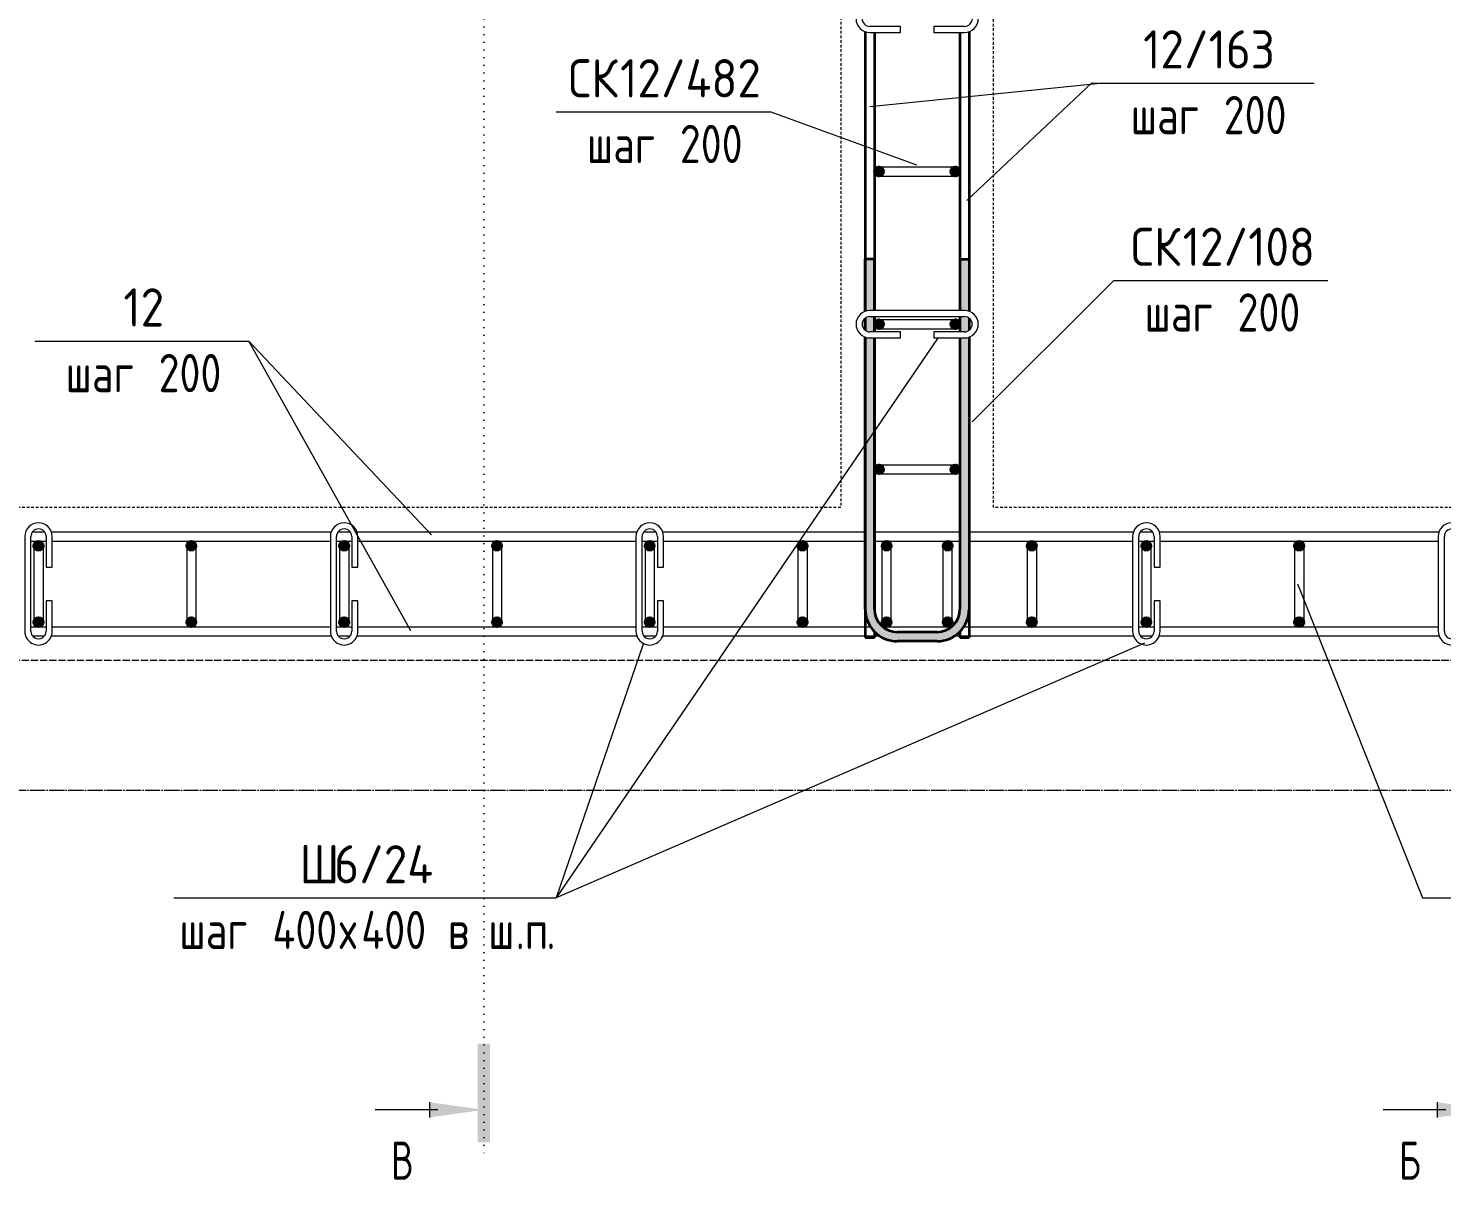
# Model space of a CAD drawing. Header units: millimetres. Extents: x -35194 to -15704, y -2621 to 78616.
# Drawn here: x -32943 to -31093, y 75655 to 77162 of the extents above; entities that cross this region are included whole.
import ezdxf

# ---------------------------------------------------------------- set-up
doc = ezdxf.new("R2010")
doc.units = ezdxf.units.MM
for name, pattern in [('01 Штриховая _4 мм_', [6, 3.5, -2.5]), ('01 Штриховая _8 мм_', [12, 8, -4]), ('02 Штрихпунктирная _20 мм_', [25, 20, -2.5, 0, -2.5]), ('04 Пунктир 10мм', [10, 0, -10])]:
    doc.linetypes.add(name, pattern=pattern)
for name, color, linetype, lineweight in [('AA_Oformlenie', 7, 'Continuous', 9), ('AA_Razrez', 7, 'Continuous', 9), ('AA_Vinoska', 7, 'Continuous', 9), ('KR_Armatura', 7, 'Continuous', 20), ('KR_Armatura_Tonkie', 7, 'Continuous', 20), ('Оси', 7, 'Continuous', 9)]:
    doc.layers.add(name, color=color, linetype=linetype, lineweight=lineweight)
doc.layers.add('AF_Stena_Опалубка', color=7, linetype='Continuous', lineweight=20, true_color=0x0063c6)
doc.layers.add('KR_Fundament', color=7, linetype='Continuous', lineweight=20, true_color=0x804000)
doc.styles.add('ISOCPEUR', font='isocpeur.TTF', dxfattribs={"width": 0.7, "height": 50})
doc.styles.add('ISOCPEUR_1', font='isocpeur.TTF', dxfattribs={"width": 0.9, "height": 50})
doc.styles.add('ISOCPEUR_2', font='isocpeur.TTF', dxfattribs={"width": 0.8, "height": 50})

# ---------------------------------------------------------------- blocks, each defined once
blk = doc.blocks.new('079_Шпилька _ЭлУзла_ - d8 А240-3872181-План армирования стен')
at = {"layer": 'AA_Oformlenie'}
for p, q in [((40, 18), (0, 18)), ((0, 10), (40, 10)), ((40, 10), (40, 18)), ((124, 18), (84, 18)), ((84, 18), (84, 10)), ((84, 10), (124, 10)), ((124, -10), (0, -10)), ((0, -18), (124, -18))]:
    blk.add_line(p, q, dxfattribs=at)
for centre, radius, start, end in [((0, 0), 18, 90, 270), ((0, 0), 10, 90, 270), ((124, 0), 18, 270, 90), ((124, 0), 10, 270, 90)]:
    blk.add_arc(centre, radius, start, end, dxfattribs=at)
blk = doc.blocks.new('Разрез - Номер узла_ сзади-394133-План армирования стен')
at = {"layer": 'AA_Razrez'}
for points in [[(7.329, 0.404), (7.329, -0.394), (0.873, -0.394), (0.873, 0.404)], [(3.497, -3.533), (2.503, -3.533), (3, 0)]]:
    blk.add_hatch(color=256, dxfattribs=at).paths.add_polyline_path(points)
for p, q in [((2.503, -3.533), (3.497, -3.533)), ((3, -3), (3, -7.096))]:
    blk.add_line(p, q, dxfattribs=at)
blk = doc.blocks.new('042_М_Арматуры - Диам длина поз _ Шаг-2260295-План армирования стен')
at = {"layer": 'AA_Vinoska'}
blk.add_line((-7, 0), (7, 0), dxfattribs=at)
blk = doc.blocks.new('042_М_Арматуры - Диам длина поз _ Комментарий полка 25-3827468-План армирования стен')
at = {"layer": 'AA_Vinoska'}
blk.add_line((-12.5, 0), (12.5, 0), dxfattribs=at)

msp = doc.modelspace()

# ---------------------------------------------------------------- hatches: boundary and pattern name
at = {"layer": 'KR_Armatura', "lineweight": 35}
h = msp.add_hatch(color=256, dxfattribs=at)
edge = h.paths.add_edge_path()
edge.add_arc((-31830.0616, 76975), 6, 0, 360)
for points in [[(-31830.0616, 76969), (-31824.8655, 76972), (-31824.8655, 76978), (-31830.0616, 76981), (-31835.2578, 76978), (-31835.2578, 76972)], [(-31730.0616, 76969), (-31724.8655, 76972), (-31724.8655, 76978), (-31730.0616, 76981), (-31735.2578, 76978), (-31735.2578, 76972)], [(-31830.0616, 76769), (-31824.8655, 76772), (-31824.8655, 76778), (-31830.0616, 76781), (-31835.2578, 76778), (-31835.2578, 76772)], [(-31730.0616, 76769), (-31724.8655, 76772), (-31724.8655, 76778), (-31730.0616, 76781), (-31735.2578, 76778), (-31735.2578, 76772), (-31731.7755, 76769.9895)], [(-31830.0616, 76579), (-31824.8655, 76582), (-31824.8655, 76588), (-31830.0616, 76591), (-31835.2578, 76588), (-31835.2578, 76582)], [(-31730.0616, 76579), (-31724.8655, 76582), (-31724.8655, 76588), (-31730.0616, 76591), (-31735.2578, 76588), (-31735.2578, 76582)], [(-32927.0616, 76479.8038), (-32924.0616, 76485), (-32927.0616, 76490.1962), (-32933.0616, 76490.1962), (-32936.0616, 76485), (-32933.0616, 76479.8038)], [(-32733.0616, 76479.8038), (-32727.0616, 76479.8038), (-32724.0616, 76485), (-32727.0616, 76490.1962), (-32733.0616, 76490.1962), (-32736.0616, 76485)], [(-32533.0616, 76479.8038), (-32527.0616, 76479.8038), (-32524.0616, 76485), (-32527.0616, 76490.1962), (-32533.0616, 76490.1962), (-32536.0616, 76485)], [(-32333.0616, 76479.8038), (-32327.0616, 76479.8038), (-32324.0616, 76485), (-32327.0616, 76490.1962), (-32333.0616, 76490.1962), (-32336.0616, 76485)], [(-32133.0616, 76479.8038), (-32127.0616, 76479.8038), (-32124.0616, 76485), (-32127.0616, 76490.1962), (-32133.0616, 76490.1962), (-32136.0616, 76485)], [(-31933.0616, 76479.8038), (-31927.0616, 76479.8038), (-31924.0616, 76485), (-31927.0616, 76490.1962), (-31933.0616, 76490.1962), (-31936.0616, 76485)], [(-31823.0616, 76479.8038), (-31817.0616, 76479.8038), (-31814.0616, 76485), (-31817.0616, 76490.1962), (-31823.0616, 76490.1962), (-31826.0616, 76485)], [(-31743.0616, 76479.8038), (-31737.0616, 76479.8038), (-31734.0616, 76485), (-31737.0616, 76490.1962), (-31743.0616, 76490.1962), (-31746.0616, 76485)], [(-31633.0616, 76479.8038), (-31627.0616, 76479.8038), (-31624.0616, 76485), (-31627.0616, 76490.1962), (-31633.0616, 76490.1962), (-31636.0616, 76485)], [(-31483.0616, 76479.8038), (-31477.0616, 76479.8038), (-31474.0616, 76485), (-31477.0616, 76490.1962), (-31483.0616, 76490.1962), (-31486.0616, 76485)], [(-31283.0616, 76479.8038), (-31277.0616, 76479.8038), (-31274.0616, 76485), (-31277.0616, 76490.1962), (-31283.0616, 76490.1962), (-31286.0616, 76485)], [(-32933.0616, 76379.8038), (-32927.0616, 76379.8038), (-32924.0616, 76385), (-32927.0616, 76390.1962), (-32933.0616, 76390.1962), (-32936.0616, 76385)], [(-32733.0616, 76379.8038), (-32727.0616, 76379.8038), (-32724.0616, 76385), (-32727.0616, 76390.1962), (-32733.0616, 76390.1962), (-32736.0616, 76385)], [(-32533.0616, 76379.8038), (-32527.0616, 76379.8038), (-32524.0616, 76385), (-32527.0616, 76390.1962), (-32533.0616, 76390.1962), (-32536.0616, 76385)], [(-32333.0616, 76379.8038), (-32327.0616, 76379.8038), (-32324.0616, 76385), (-32327.0616, 76390.1962), (-32333.0616, 76390.1962), (-32336.0616, 76385)], [(-32133.0616, 76379.8038), (-32127.0616, 76379.8038), (-32124.0616, 76385), (-32127.0616, 76390.1962), (-32133.0616, 76390.1962), (-32136.0616, 76385)], [(-31933.0616, 76379.8038), (-31927.0616, 76379.8038), (-31924.0616, 76385), (-31927.0616, 76390.1962), (-31933.0616, 76390.1962), (-31936.0616, 76385)], [(-31823.0616, 76379.8038), (-31817.0616, 76379.8038), (-31814.0616, 76385), (-31817.0616, 76390.1962), (-31823.0616, 76390.1962), (-31826.0616, 76385)], [(-31743.0616, 76379.8038), (-31737.0616, 76379.8038), (-31734.0616, 76385), (-31737.0616, 76390.1962), (-31743.0616, 76390.1962), (-31746.0616, 76385)], [(-31633.0616, 76379.8038), (-31627.0616, 76379.8038), (-31624.0616, 76385), (-31627.0616, 76390.1962), (-31633.0616, 76390.1962), (-31636.0616, 76385)], [(-31483.0616, 76379.8038), (-31477.0616, 76379.8038), (-31474.0616, 76385), (-31477.0616, 76390.1962), (-31483.0616, 76390.1962), (-31486.0616, 76385)], [(-31283.0616, 76379.8038), (-31277.0616, 76379.8038), (-31274.0616, 76385), (-31277.0616, 76390.1962), (-31283.0616, 76390.1962), (-31286.0616, 76385)]]:
    msp.add_hatch(color=256, dxfattribs=at).paths.add_polyline_path(points)
h = msp.add_hatch(color=256, dxfattribs=at)
edge = h.paths.add_edge_path()
edge.add_arc((-31730.0616, 76975), 6, 0, 360)
h = msp.add_hatch(color=256, dxfattribs=at)
edge = h.paths.add_edge_path()
edge.add_arc((-31830.0616, 76775), 6, 0, 360)
h = msp.add_hatch(color=256, dxfattribs=at)
edge = h.paths.add_edge_path()
edge.add_arc((-31730.0616, 76775), 6, 0, 360)
h = msp.add_hatch(color=256, dxfattribs=at)
edge = h.paths.add_edge_path()
edge.add_arc((-31830.0616, 76585), 6, 0, 360)
h = msp.add_hatch(color=256, dxfattribs=at)
edge = h.paths.add_edge_path()
edge.add_arc((-31730.0616, 76585), 6, 0, 360)
h = msp.add_hatch(color=256, dxfattribs=at)
edge = h.paths.add_edge_path()
edge.add_arc((-32930.0616, 76485), 6, 0, 360)
h = msp.add_hatch(color=256, dxfattribs=at)
edge = h.paths.add_edge_path()
edge.add_arc((-32730.0616, 76485), 6, 0, 360)
h = msp.add_hatch(color=256, dxfattribs=at)
edge = h.paths.add_edge_path()
edge.add_arc((-32530.0616, 76485), 6, 0, 360)
h = msp.add_hatch(color=256, dxfattribs=at)
edge = h.paths.add_edge_path()
edge.add_arc((-32330.0616, 76485), 6, 0, 360)
h = msp.add_hatch(color=256, dxfattribs=at)
edge = h.paths.add_edge_path()
edge.add_arc((-32130.0616, 76485), 6, 0, 360)
h = msp.add_hatch(color=256, dxfattribs=at)
edge = h.paths.add_edge_path()
edge.add_arc((-31930.0616, 76485), 6, 0, 360)
h = msp.add_hatch(color=256, dxfattribs=at)
edge = h.paths.add_edge_path()
edge.add_arc((-31820.0616, 76485), 6, 0, 360)
h = msp.add_hatch(color=256, dxfattribs=at)
edge = h.paths.add_edge_path()
edge.add_arc((-31740.0616, 76485), 6, 0, 360)
h = msp.add_hatch(color=256, dxfattribs=at)
edge = h.paths.add_edge_path()
edge.add_arc((-31630.0616, 76485), 6, 0, 360)
h = msp.add_hatch(color=256, dxfattribs=at)
edge = h.paths.add_edge_path()
edge.add_arc((-31480.0616, 76485), 6, 0, 360)
h = msp.add_hatch(color=256, dxfattribs=at)
edge = h.paths.add_edge_path()
edge.add_arc((-31280.0616, 76485), 6, 0, 360)
h = msp.add_hatch(color=256, dxfattribs=at)
edge = h.paths.add_edge_path()
edge.add_arc((-32930.0616, 76385), 6, 0, 360)
h = msp.add_hatch(color=256, dxfattribs=at)
edge = h.paths.add_edge_path()
edge.add_arc((-32730.0616, 76385), 6, 0, 360)
h = msp.add_hatch(color=256, dxfattribs=at)
edge = h.paths.add_edge_path()
edge.add_arc((-32530.0616, 76385), 6, 0, 360)
h = msp.add_hatch(color=256, dxfattribs=at)
edge = h.paths.add_edge_path()
edge.add_arc((-32330.0616, 76385), 6, 0, 360)
h = msp.add_hatch(color=256, dxfattribs=at)
edge = h.paths.add_edge_path()
edge.add_arc((-32130.0616, 76385), 6, 0, 360)
h = msp.add_hatch(color=256, dxfattribs=at)
edge = h.paths.add_edge_path()
edge.add_arc((-31930.0616, 76385), 6, 0, 360)
h = msp.add_hatch(color=256, dxfattribs=at)
edge = h.paths.add_edge_path()
edge.add_arc((-31820.0616, 76385), 6, 0, 360)
h = msp.add_hatch(color=256, dxfattribs=at)
edge = h.paths.add_edge_path()
edge.add_arc((-31740.0616, 76385), 6, 0, 360)
h = msp.add_hatch(color=256, dxfattribs=at)
edge = h.paths.add_edge_path()
edge.add_arc((-31630.0616, 76385), 6, 0, 360)
h = msp.add_hatch(color=256, dxfattribs=at)
edge = h.paths.add_edge_path()
edge.add_arc((-31480.0616, 76385), 6, 0, 360)
h = msp.add_hatch(color=256, dxfattribs=at)
edge = h.paths.add_edge_path()
edge.add_arc((-31280.0616, 76385), 6, 0, 360)
at = {"layer": 'KR_Armatura_Tonkie'}
h = msp.add_hatch(color=256, dxfattribs=at)
h.paths.add_polyline_path([(-31848.0616, 76402), (-31836.0616, 76402), (-31836.0616, 76757), (-31842.0616, 76757), (-31847.0616, 76757.7547), (-31848.0616, 76758.1689), (-31848.0616, 76543.7325)])
h.paths.add_polyline_path([(-31842.0616, 76765), (-31836.0616, 76765), (-31836.0616, 76785), (-31842.0616, 76785), (-31844.6498, 76784.6593), (-31847.0616, 76783.6603), (-31848.0616, 76782.8929), (-31848.0616, 76767.1071), (-31846.7204, 76766.1984), (-31844.6498, 76765.3407)])
h.paths.add_polyline_path([(-31848.0616, 76791.8311), (-31846.7204, 76792.3867), (-31842.0616, 76793), (-31836.0616, 76793), (-31836.0616, 76860), (-31848.0616, 76860), (-31848.0616, 76792.3867)])
h = msp.add_hatch(color=256, dxfattribs=at)
h.paths.add_polyline_path([(-31712.0616, 76402), (-31712.0616, 76758.1689), (-31713.4029, 76757.6133), (-31718.0616, 76757), (-31724.0616, 76757), (-31724.0616, 76402)])
h.paths.add_polyline_path([(-31718.0616, 76765), (-31715.4734, 76765.3407), (-31713.0616, 76766.3397), (-31712.0616, 76767.1071), (-31712.0616, 76782.8929), (-31713.4029, 76783.8016), (-31715.4734, 76784.6593), (-31718.0616, 76785), (-31724.0616, 76785), (-31724.0616, 76765)])
h.paths.add_polyline_path([(-31712.0616, 76791.8311), (-31712.0616, 76860), (-31724.0616, 76860), (-31724.0616, 76793), (-31718.0616, 76793), (-31713.0616, 76792.2453)])
for points in [[(-31806.0616, 76360), (-31806.0616, 76372), (-31813.8262, 76373.0222), (-31821.0616, 76376.0192), (-31827.2748, 76380.7868), (-31832.0424, 76387), (-31835.0394, 76394.2354), (-31836.0616, 76402), (-31848.0616, 76402), (-31846.6305, 76391.1296), (-31842.4347, 76381), (-31835.7601, 76372.3015), (-31827.0616, 76365.6269), (-31816.932, 76361.4311), (-31806.3212, 76360.0342)], [(-31754.0616, 76360), (-31743.1912, 76361.4311), (-31733.0616, 76365.6269), (-31724.3631, 76372.3015), (-31717.6885, 76381), (-31713.4927, 76391.1296), (-31712.0616, 76402), (-31724.0616, 76402), (-31725.0838, 76394.2354), (-31728.0808, 76387), (-31732.8484, 76380.7868), (-31739.0616, 76376.0192), (-31746.297, 76373.0222), (-31754.0616, 76372)], [(-31806.0616, 76360), (-31754.0616, 76360), (-31754.0616, 76372), (-31806.0616, 76372)]]:
    msp.add_hatch(color=256, dxfattribs=at).paths.add_polyline_path(points)

# ---------------------------------------------------------------- linework, layer by layer
at = {"layer": 'AA_Razrez', "color": 7, "linetype": '04 Пунктир 10мм', "true_color": 0xffffff}
msp.add_line((-32347.3961, 78568.4424), (-32347.3961, 75686.4369), dxfattribs=at)
at = {"layer": 'AA_Vinoska'}
for p, q in [((-31842.0616, 77059.8668), (-31540.5893, 77090.8091)), ((-31715.0685, 76936.8454), (-31552.0306, 77090.8091)), ((-31552.0306, 77090.8091), (-31540.5893, 77090.8091)), ((-31780.6776, 76983.3355), (-31972.4558, 77052.9814)), ((-31708.1155, 76647.0521), (-31522.571, 76832.4077)), ((-32442.7959, 76373.6645), (-32654.702, 76753.0158)), ((-32415.6178, 76499.0774), (-32654.702, 76753.0158)), ((-31753.5868, 76756.1736), (-32252.4558, 76023.9689)), ((-31282.2998, 76435.0707), (-31118.4993, 76023.9689)), ((-32138.1584, 76357.4243), (-32252.4558, 76023.9689)), ((-31482.4373, 76357.4243), (-32252.4558, 76023.9689)), ((-31118.4993, 76023.9689), (-31068.4722, 76023.9689))]:
    msp.add_line(p, q, dxfattribs=at)
at = {"layer": 'AF_Stena_Опалубка', "linetype": '01 Штриховая _4 мм_'}
for p, q in [((-31880.0616, 77825), (-31880.0616, 76535)), ((-31680.0616, 76535), (-31680.0616, 77825)), ((-31880.0616, 76535), (-34080.0616, 76535)), ((-30480.0616, 76535), (-31680.0616, 76535)), ((-34080.0616, 76335), (-31880.0616, 76335)), ((-31880.0616, 76335), (-30480.0616, 76335))]:
    msp.add_line(p, q, dxfattribs=at)
at = {"layer": 'KR_Armatura', "lineweight": 35}
for p, q in [((-31830.0616, 76981), (-31835.2578, 76978)), ((-31824.8655, 76978), (-31830.0616, 76981)), ((-31730.0616, 76981), (-31735.2578, 76978)), ((-31724.8655, 76978), (-31730.0616, 76981)), ((-31835.2578, 76978), (-31835.2578, 76972)), ((-31835.2578, 76972), (-31830.0616, 76969)), ((-31830.0616, 76969), (-31824.8655, 76972)), ((-31824.8655, 76972), (-31824.8655, 76978)), ((-31735.2578, 76978), (-31735.2578, 76972)), ((-31735.2578, 76972), (-31730.0616, 76969)), ((-31730.0616, 76969), (-31724.8655, 76972)), ((-31724.8655, 76972), (-31724.8655, 76978)), ((-31830.0616, 76781), (-31835.2578, 76778)), ((-31835.2578, 76778), (-31835.2578, 76772)), ((-31824.8655, 76778), (-31830.0616, 76781)), ((-31824.8655, 76772), (-31824.8655, 76778)), ((-31730.0616, 76781), (-31735.2578, 76778)), ((-31735.2578, 76778), (-31735.2578, 76772)), ((-31724.8655, 76778), (-31730.0616, 76781)), ((-31724.8655, 76772), (-31724.8655, 76778)), ((-31835.2578, 76772), (-31830.0616, 76769)), ((-31830.0616, 76769), (-31824.8655, 76772)), ((-31735.2578, 76772), (-31731.7755, 76769.9895)), ((-31731.7755, 76769.9895), (-31730.0616, 76769)), ((-31730.0616, 76769), (-31724.8655, 76772)), ((-31830.0616, 76591), (-31835.2578, 76588)), ((-31824.8655, 76588), (-31830.0616, 76591)), ((-31730.0616, 76591), (-31735.2578, 76588)), ((-31724.8655, 76588), (-31730.0616, 76591)), ((-31835.2578, 76588), (-31835.2578, 76582)), ((-31835.2578, 76582), (-31830.0616, 76579)), ((-31830.0616, 76579), (-31824.8655, 76582)), ((-31824.8655, 76582), (-31824.8655, 76588)), ((-31735.2578, 76588), (-31735.2578, 76582)), ((-31735.2578, 76582), (-31730.0616, 76579)), ((-31730.0616, 76579), (-31724.8655, 76582)), ((-31724.8655, 76582), (-31724.8655, 76588)), ((-32933.0616, 76490.1962), (-32936.0616, 76485)), ((-32936.0616, 76485), (-32933.0616, 76479.8038)), ((-32927.0616, 76490.1962), (-32933.0616, 76490.1962)), ((-32933.0616, 76479.8038), (-32927.0616, 76479.8038)), ((-32924.0616, 76485), (-32927.0616, 76490.1962)), ((-32927.0616, 76479.8038), (-32924.0616, 76485)), ((-32733.0616, 76490.1962), (-32736.0616, 76485)), ((-32736.0616, 76485), (-32733.0616, 76479.8038)), ((-32727.0616, 76490.1962), (-32733.0616, 76490.1962)), ((-32733.0616, 76479.8038), (-32727.0616, 76479.8038)), ((-32724.0616, 76485), (-32727.0616, 76490.1962)), ((-32727.0616, 76479.8038), (-32724.0616, 76485)), ((-32533.0616, 76490.1962), (-32536.0616, 76485)), ((-32536.0616, 76485), (-32533.0616, 76479.8038)), ((-32527.0616, 76490.1962), (-32533.0616, 76490.1962)), ((-32533.0616, 76479.8038), (-32527.0616, 76479.8038)), ((-32524.0616, 76485), (-32527.0616, 76490.1962)), ((-32527.0616, 76479.8038), (-32524.0616, 76485)), ((-32333.0616, 76490.1962), (-32336.0616, 76485)), ((-32336.0616, 76485), (-32333.0616, 76479.8038)), ((-32327.0616, 76490.1962), (-32333.0616, 76490.1962)), ((-32333.0616, 76479.8038), (-32327.0616, 76479.8038)), ((-32324.0616, 76485), (-32327.0616, 76490.1962)), ((-32327.0616, 76479.8038), (-32324.0616, 76485)), ((-32133.0616, 76490.1962), (-32136.0616, 76485)), ((-32136.0616, 76485), (-32133.0616, 76479.8038)), ((-32127.0616, 76490.1962), (-32133.0616, 76490.1962)), ((-32133.0616, 76479.8038), (-32127.0616, 76479.8038)), ((-32124.0616, 76485), (-32127.0616, 76490.1962)), ((-32127.0616, 76479.8038), (-32124.0616, 76485)), ((-31933.0616, 76490.1962), (-31936.0616, 76485)), ((-31936.0616, 76485), (-31933.0616, 76479.8038)), ((-31927.0616, 76490.1962), (-31933.0616, 76490.1962)), ((-31933.0616, 76479.8038), (-31927.0616, 76479.8038)), ((-31924.0616, 76485), (-31927.0616, 76490.1962)), ((-31927.0616, 76479.8038), (-31924.0616, 76485)), ((-31823.0616, 76490.1962), (-31826.0616, 76485)), ((-31826.0616, 76485), (-31823.0616, 76479.8038)), ((-31817.0616, 76490.1962), (-31823.0616, 76490.1962)), ((-31823.0616, 76479.8038), (-31817.0616, 76479.8038)), ((-31814.0616, 76485), (-31817.0616, 76490.1962)), ((-31817.0616, 76479.8038), (-31814.0616, 76485)), ((-31743.0616, 76490.1962), (-31746.0616, 76485)), ((-31746.0616, 76485), (-31743.0616, 76479.8038)), ((-31737.0616, 76490.1962), (-31743.0616, 76490.1962)), ((-31743.0616, 76479.8038), (-31737.0616, 76479.8038)), ((-31734.0616, 76485), (-31737.0616, 76490.1962)), ((-31737.0616, 76479.8038), (-31734.0616, 76485)), ((-31633.0616, 76490.1962), (-31636.0616, 76485)), ((-31636.0616, 76485), (-31633.0616, 76479.8038)), ((-31627.0616, 76490.1962), (-31633.0616, 76490.1962)), ((-31633.0616, 76479.8038), (-31627.0616, 76479.8038)), ((-31624.0616, 76485), (-31627.0616, 76490.1962)), ((-31627.0616, 76479.8038), (-31624.0616, 76485)), ((-31483.0616, 76490.1962), (-31486.0616, 76485)), ((-31486.0616, 76485), (-31483.0616, 76479.8038)), ((-31477.0616, 76490.1962), (-31483.0616, 76490.1962)), ((-31483.0616, 76479.8038), (-31477.0616, 76479.8038)), ((-31474.0616, 76485), (-31477.0616, 76490.1962)), ((-31477.0616, 76479.8038), (-31474.0616, 76485)), ((-31283.0616, 76490.1962), (-31286.0616, 76485)), ((-31286.0616, 76485), (-31283.0616, 76479.8038)), ((-31277.0616, 76490.1962), (-31283.0616, 76490.1962)), ((-31283.0616, 76479.8038), (-31277.0616, 76479.8038)), ((-31274.0616, 76485), (-31277.0616, 76490.1962)), ((-31277.0616, 76479.8038), (-31274.0616, 76485)), ((-32933.0616, 76390.1962), (-32936.0616, 76385)), ((-32927.0616, 76390.1962), (-32933.0616, 76390.1962)), ((-32924.0616, 76385), (-32927.0616, 76390.1962)), ((-32733.0616, 76390.1962), (-32736.0616, 76385)), ((-32727.0616, 76390.1962), (-32733.0616, 76390.1962)), ((-32724.0616, 76385), (-32727.0616, 76390.1962)), ((-32533.0616, 76390.1962), (-32536.0616, 76385)), ((-32527.0616, 76390.1962), (-32533.0616, 76390.1962)), ((-32524.0616, 76385), (-32527.0616, 76390.1962)), ((-32333.0616, 76390.1962), (-32336.0616, 76385)), ((-32327.0616, 76390.1962), (-32333.0616, 76390.1962)), ((-32324.0616, 76385), (-32327.0616, 76390.1962)), ((-32133.0616, 76390.1962), (-32136.0616, 76385)), ((-32127.0616, 76390.1962), (-32133.0616, 76390.1962)), ((-32124.0616, 76385), (-32127.0616, 76390.1962)), ((-31933.0616, 76390.1962), (-31936.0616, 76385)), ((-31927.0616, 76390.1962), (-31933.0616, 76390.1962)), ((-31924.0616, 76385), (-31927.0616, 76390.1962)), ((-31823.0616, 76390.1962), (-31826.0616, 76385)), ((-31817.0616, 76390.1962), (-31823.0616, 76390.1962)), ((-31814.0616, 76385), (-31817.0616, 76390.1962)), ((-31743.0616, 76390.1962), (-31746.0616, 76385)), ((-31737.0616, 76390.1962), (-31743.0616, 76390.1962)), ((-31734.0616, 76385), (-31737.0616, 76390.1962)), ((-31633.0616, 76390.1962), (-31636.0616, 76385)), ((-31627.0616, 76390.1962), (-31633.0616, 76390.1962)), ((-31624.0616, 76385), (-31627.0616, 76390.1962)), ((-31483.0616, 76390.1962), (-31486.0616, 76385)), ((-31477.0616, 76390.1962), (-31483.0616, 76390.1962)), ((-31474.0616, 76385), (-31477.0616, 76390.1962)), ((-31283.0616, 76390.1962), (-31286.0616, 76385)), ((-31277.0616, 76390.1962), (-31283.0616, 76390.1962)), ((-31274.0616, 76385), (-31277.0616, 76390.1962)), ((-32936.0616, 76385), (-32933.0616, 76379.8038)), ((-32933.0616, 76379.8038), (-32927.0616, 76379.8038)), ((-32927.0616, 76379.8038), (-32924.0616, 76385)), ((-32736.0616, 76385), (-32733.0616, 76379.8038)), ((-32733.0616, 76379.8038), (-32727.0616, 76379.8038)), ((-32727.0616, 76379.8038), (-32724.0616, 76385)), ((-32536.0616, 76385), (-32533.0616, 76379.8038)), ((-32533.0616, 76379.8038), (-32527.0616, 76379.8038)), ((-32527.0616, 76379.8038), (-32524.0616, 76385)), ((-32336.0616, 76385), (-32333.0616, 76379.8038)), ((-32333.0616, 76379.8038), (-32327.0616, 76379.8038)), ((-32327.0616, 76379.8038), (-32324.0616, 76385)), ((-32136.0616, 76385), (-32133.0616, 76379.8038)), ((-32133.0616, 76379.8038), (-32127.0616, 76379.8038)), ((-32127.0616, 76379.8038), (-32124.0616, 76385)), ((-31936.0616, 76385), (-31933.0616, 76379.8038)), ((-31933.0616, 76379.8038), (-31927.0616, 76379.8038)), ((-31927.0616, 76379.8038), (-31924.0616, 76385)), ((-31826.0616, 76385), (-31823.0616, 76379.8038)), ((-31823.0616, 76379.8038), (-31817.0616, 76379.8038)), ((-31817.0616, 76379.8038), (-31814.0616, 76385)), ((-31746.0616, 76385), (-31743.0616, 76379.8038)), ((-31743.0616, 76379.8038), (-31737.0616, 76379.8038)), ((-31737.0616, 76379.8038), (-31734.0616, 76385)), ((-31636.0616, 76385), (-31633.0616, 76379.8038)), ((-31633.0616, 76379.8038), (-31627.0616, 76379.8038)), ((-31627.0616, 76379.8038), (-31624.0616, 76385)), ((-31486.0616, 76385), (-31483.0616, 76379.8038)), ((-31483.0616, 76379.8038), (-31477.0616, 76379.8038)), ((-31477.0616, 76379.8038), (-31474.0616, 76385)), ((-31286.0616, 76385), (-31283.0616, 76379.8038)), ((-31283.0616, 76379.8038), (-31277.0616, 76379.8038)), ((-31277.0616, 76379.8038), (-31274.0616, 76385))]:
    msp.add_line(p, q, dxfattribs=at)
for centre in [(-31830.0616, 76975), (-31730.0616, 76975), (-31830.0616, 76775), (-31730.0616, 76775), (-31830.0616, 76585), (-31730.0616, 76585), (-32930.0616, 76485), (-32730.0616, 76485), (-32530.0616, 76485), (-32330.0616, 76485), (-32130.0616, 76485), (-31930.0616, 76485), (-31820.0616, 76485), (-31740.0616, 76485), (-31630.0616, 76485), (-31480.0616, 76485), (-31280.0616, 76485), (-32930.0616, 76385), (-32730.0616, 76385), (-32530.0616, 76385), (-32330.0616, 76385), (-32130.0616, 76385), (-31930.0616, 76385), (-31820.0616, 76385), (-31740.0616, 76385), (-31630.0616, 76385), (-31480.0616, 76385), (-31280.0616, 76385)]:
    msp.add_circle(centre, 6, dxfattribs=at)
at = {"layer": 'KR_Armatura_Tonkie', "lineweight": 35}
for p, q in [((-31848.0616, 77158.1689), (-31848.0616, 76791.8311)), ((-31836.0616, 77157), (-31836.0616, 76793)), ((-31724.0616, 77157), (-31724.0616, 76793)), ((-31712.0616, 77158.1689), (-31712.0616, 76791.8311)), ((-31836.0616, 76860), (-31848.0616, 76860)), ((-31848.0616, 76791.8311), (-31848.0616, 76860)), ((-31836.0616, 76793), (-31836.0616, 76860)), ((-31724.0616, 76860), (-31724.0616, 76793)), ((-31724.0616, 76860), (-31712.0616, 76860)), ((-31712.0616, 76860), (-31712.0616, 76791.8311)), ((-31848.0616, 76782.8929), (-31848.0616, 76767.1071)), ((-31848.0616, 76767.1071), (-31848.0616, 76782.8929)), ((-31836.0616, 76785), (-31836.0616, 76765)), ((-31836.0616, 76765), (-31836.0616, 76785)), ((-31724.0616, 76785), (-31724.0616, 76765)), ((-31724.0616, 76785), (-31724.0616, 76765)), ((-31712.0616, 76782.8929), (-31712.0616, 76767.1071)), ((-31712.0616, 76782.8929), (-31712.0616, 76767.1071)), ((-31848.0616, 76758.1689), (-31848.0616, 76365)), ((-31848.0616, 76402), (-31848.0616, 76758.1689)), ((-31836.0616, 76757), (-31836.0616, 76402)), ((-31836.0616, 76402), (-31836.0616, 76757)), ((-31724.0616, 76757), (-31724.0616, 76402)), ((-31724.0616, 76757), (-31724.0616, 76402)), ((-31712.0616, 76758.1689), (-31712.0616, 76365)), ((-31712.0616, 76758.1689), (-31712.0616, 76402)), ((-31836.0616, 76372.6945), (-31836.0616, 76365)), ((-31754.0616, 76372), (-31806.0616, 76372)), ((-31724.0616, 76372.6945), (-31724.0616, 76365)), ((-31848.0616, 76365), (-31836.0616, 76365)), ((-31754.0616, 76360), (-31806.0616, 76360)), ((-31724.0616, 76365), (-31712.0616, 76365))]:
    msp.add_line(p, q, dxfattribs=at)
at = {"layer": 'KR_Armatura_Tonkie'}
for p, q in [((-31830.0616, 76981), (-31794.0616, 76981)), ((-31794.0616, 76981), (-31766.0616, 76981)), ((-31766.0616, 76981), (-31730.0616, 76981)), ((-31830.0616, 76969), (-31794.0616, 76969)), ((-31794.0616, 76969), (-31766.0616, 76969)), ((-31766.0616, 76969), (-31730.0616, 76969)), ((-31830.0616, 76781), (-31794.0616, 76781)), ((-31794.0616, 76781), (-31766.0616, 76781)), ((-31766.0616, 76781), (-31730.0616, 76781)), ((-31830.0616, 76769), (-31794.0616, 76769)), ((-31794.0616, 76769), (-31766.0616, 76769)), ((-31766.0616, 76769), (-31730.0616, 76769)), ((-31830.0616, 76591), (-31794.0616, 76591)), ((-31794.0616, 76591), (-31766.0616, 76591)), ((-31766.0616, 76591), (-31730.0616, 76591)), ((-31830.0616, 76579), (-31794.0616, 76579)), ((-31794.0616, 76579), (-31766.0616, 76579)), ((-31766.0616, 76579), (-31730.0616, 76579)), ((-32937.9545, 76503), (-32922.1687, 76503)), ((-32913.2305, 76503), (-32546.8927, 76503)), ((-32537.9545, 76503), (-32522.1687, 76503)), ((-32513.2305, 76503), (-32146.8927, 76503)), ((-32137.9545, 76503), (-32122.1687, 76503)), ((-32113.2305, 76503), (-31848.0616, 76503)), ((-31836.0616, 76503), (-31724.0616, 76503)), ((-31712.0616, 76503), (-31496.8927, 76503)), ((-31487.9545, 76503), (-31472.1687, 76503)), ((-31463.2305, 76503), (-31096.8927, 76503)), ((-32940.0616, 76491), (-32920.0616, 76491)), ((-32936.0616, 76485), (-32936.0616, 76449)), ((-32924.0616, 76485), (-32924.0616, 76449)), ((-32912.0616, 76491), (-32548.0616, 76491)), ((-32736.0616, 76485), (-32736.0616, 76449)), ((-32724.0616, 76485), (-32724.0616, 76449)), ((-32540.0616, 76491), (-32520.0616, 76491)), ((-32536.0616, 76485), (-32536.0616, 76449)), ((-32524.0616, 76485), (-32524.0616, 76449)), ((-32512.0616, 76491), (-32148.0616, 76491)), ((-32336.0616, 76485), (-32336.0616, 76449)), ((-32324.0616, 76485), (-32324.0616, 76449)), ((-32140.0616, 76491), (-32120.0616, 76491)), ((-32136.0616, 76485), (-32136.0616, 76449)), ((-32124.0616, 76485), (-32124.0616, 76449)), ((-32112.0616, 76491), (-31848.0616, 76491)), ((-31936.0616, 76485), (-31936.0616, 76449)), ((-31924.0616, 76485), (-31924.0616, 76449)), ((-31836.0616, 76491), (-31724.0616, 76491)), ((-31826.0616, 76449), (-31826.0616, 76485)), ((-31814.0616, 76449), (-31814.0616, 76485)), ((-31746.0616, 76449), (-31746.0616, 76485)), ((-31734.0616, 76449), (-31734.0616, 76485)), ((-31712.0616, 76491), (-31498.0616, 76491)), ((-31636.0616, 76485), (-31636.0616, 76449)), ((-31624.0616, 76485), (-31624.0616, 76449)), ((-31490.0616, 76491), (-31470.0616, 76491)), ((-31486.0616, 76485), (-31486.0616, 76449)), ((-31474.0616, 76485), (-31474.0616, 76449)), ((-31462.0616, 76491), (-31098.0616, 76491)), ((-31286.0616, 76485), (-31286.0616, 76449)), ((-31274.0616, 76485), (-31274.0616, 76449)), ((-32936.0616, 76449), (-32936.0616, 76421)), ((-32924.0616, 76449), (-32924.0616, 76421)), ((-32736.0616, 76449), (-32736.0616, 76421)), ((-32724.0616, 76449), (-32724.0616, 76421)), ((-32536.0616, 76449), (-32536.0616, 76421)), ((-32524.0616, 76449), (-32524.0616, 76421)), ((-32336.0616, 76449), (-32336.0616, 76421)), ((-32324.0616, 76449), (-32324.0616, 76421)), ((-32136.0616, 76449), (-32136.0616, 76421)), ((-32124.0616, 76449), (-32124.0616, 76421)), ((-31936.0616, 76449), (-31936.0616, 76421)), ((-31924.0616, 76449), (-31924.0616, 76421)), ((-31826.0616, 76421), (-31826.0616, 76449)), ((-31814.0616, 76421), (-31814.0616, 76449)), ((-31746.0616, 76421), (-31746.0616, 76449)), ((-31734.0616, 76421), (-31734.0616, 76449)), ((-31636.0616, 76449), (-31636.0616, 76421)), ((-31624.0616, 76449), (-31624.0616, 76421)), ((-31486.0616, 76449), (-31486.0616, 76421)), ((-31474.0616, 76449), (-31474.0616, 76421)), ((-31286.0616, 76449), (-31286.0616, 76421)), ((-31274.0616, 76449), (-31274.0616, 76421)), ((-32936.0616, 76421), (-32936.0616, 76385)), ((-32924.0616, 76421), (-32924.0616, 76385)), ((-32736.0616, 76421), (-32736.0616, 76385)), ((-32724.0616, 76421), (-32724.0616, 76385)), ((-32536.0616, 76421), (-32536.0616, 76385)), ((-32524.0616, 76421), (-32524.0616, 76385)), ((-32336.0616, 76421), (-32336.0616, 76385)), ((-32324.0616, 76421), (-32324.0616, 76385)), ((-32136.0616, 76421), (-32136.0616, 76385)), ((-32124.0616, 76421), (-32124.0616, 76385)), ((-31936.0616, 76421), (-31936.0616, 76385)), ((-31924.0616, 76421), (-31924.0616, 76385)), ((-31826.0616, 76385), (-31826.0616, 76421)), ((-31814.0616, 76385), (-31814.0616, 76421)), ((-31746.0616, 76385), (-31746.0616, 76421)), ((-31734.0616, 76385), (-31734.0616, 76421)), ((-31636.0616, 76421), (-31636.0616, 76385)), ((-31624.0616, 76421), (-31624.0616, 76385)), ((-31486.0616, 76421), (-31486.0616, 76385)), ((-31474.0616, 76421), (-31474.0616, 76385)), ((-31286.0616, 76421), (-31286.0616, 76385)), ((-31274.0616, 76421), (-31274.0616, 76385)), ((-32940.0616, 76379), (-32920.0616, 76379)), ((-32912.0616, 76379), (-32548.0616, 76379)), ((-32540.0616, 76379), (-32520.0616, 76379)), ((-32512.0616, 76379), (-32148.0616, 76379)), ((-32140.0616, 76379), (-32120.0616, 76379)), ((-32112.0616, 76379), (-31840.9, 76379)), ((-31824.9462, 76379), (-31735.177, 76379)), ((-31719.2232, 76379), (-31498.0616, 76379)), ((-31490.0616, 76379), (-31470.0616, 76379)), ((-31462.0616, 76379), (-31098.0616, 76379)), ((-32937.9545, 76367), (-32922.1687, 76367)), ((-32913.2305, 76367), (-32546.8927, 76367)), ((-32537.9545, 76367), (-32522.1687, 76367)), ((-32513.2305, 76367), (-32146.8927, 76367)), ((-32137.9545, 76367), (-32122.1687, 76367)), ((-32113.2305, 76367), (-31828.851, 76367)), ((-31731.2722, 76367), (-31496.8927, 76367)), ((-31487.9545, 76367), (-31472.1687, 76367)), ((-31463.2305, 76367), (-31096.8927, 76367))]:
    msp.add_line(p, q, dxfattribs=at)
for centre, start, end in [((-31830.0616, 76975), 90, 270), ((-31730.0616, 76975), 270, 90), ((-31830.0616, 76775), 90, 270), ((-31730.0616, 76775), 270, 90), ((-31830.0616, 76585), 90, 270), ((-31730.0616, 76585), 270, 90), ((-32930.0616, 76485), 0, 180), ((-32730.0616, 76485), 0, 180), ((-32530.0616, 76485), 0, 180), ((-32330.0616, 76485), 0, 180), ((-32130.0616, 76485), 0, 180), ((-31930.0616, 76485), 0, 180), ((-31820.0616, 76485), 0, 180), ((-31740.0616, 76485), 0, 180), ((-31630.0616, 76485), 0, 180), ((-31480.0616, 76485), 0, 180), ((-31280.0616, 76485), 0, 180), ((-32930.0616, 76385), 180, 0), ((-32730.0616, 76385), 180, 0), ((-32530.0616, 76385), 180, 0), ((-32330.0616, 76385), 180, 0), ((-32130.0616, 76385), 180, 0), ((-31930.0616, 76385), 180, 0), ((-31820.0616, 76385), 180, 0), ((-31740.0616, 76385), 180, 0), ((-31630.0616, 76385), 180, 0), ((-31480.0616, 76385), 180, 0), ((-31280.0616, 76385), 180, 0)]:
    msp.add_arc(centre, 6, start, end, dxfattribs=at)
at = {"layer": 'KR_Armatura_Tonkie', "lineweight": 35}
for centre, radius, start, end in [((-31806.0616, 76402), 42, 180, 270), ((-31806.0616, 76402), 30, 180, 270), ((-31754.0616, 76402), 30, 270, 0), ((-31754.0616, 76402), 42, 270, 0)]:
    msp.add_arc(centre, radius, start, end, dxfattribs=at)
at = {"layer": 'KR_Fundament', "linetype": '01 Штриховая _8 мм_'}
msp.add_line((-34380.0616, 76335), (-30180.0616, 76335), dxfattribs=at)
at = {"layer": 'Оси', "linetype": '02 Штрихпунктирная _20 мм_'}
msp.add_line((-34422.1699, 76165), (-29605.672, 76165), dxfattribs=at)

# ---------------------------------------------------------------- block references
at = {"layer": 'AA_Oformlenie'}
for p, rotation in [((-31718.0616, 77175), 180), ((-31718.0616, 76775), 180), ((-32930.0616, 76497), 269.9999999999985), ((-32530.0616, 76497), 269.9999999999985), ((-32130.0616, 76497), 269.9999999999985), ((-31480.0616, 76497), 269.9999999999985), ((-31080.0616, 76497), 269.9999999999985)]:
    msp.add_blockref('079_Шпилька _ЭлУзла_ - d8 А240-3872181-План армирования стен', p, dxfattribs=dict(at, rotation=rotation))
at = {"layer": 'AA_Razrez', "extrusion": (0, 0, -1), "xscale": 19.99999999999999, "yscale": 19.99999999999999, "zscale": 19.99999999999999, "rotation": 90.00000000000053}
for p in [(32347.3961, 75686.4369), (31028.2915, 75686.4369)]:
    msp.add_blockref('Разрез - Номер узла_ сзади-394133-План армирования стен', p, dxfattribs=at)
at = {"layer": 'AA_Vinoska', "xscale": 19.99999999999999, "yscale": 19.99999999999999, "zscale": 19.99999999999999}
for name, p in [('042_М_Арматуры - Диам длина поз _ Шаг-2260295-План армирования стен', (-31400.5893, 77090.8091)), ('042_М_Арматуры - Диам длина поз _ Шаг-2260295-План армирования стен', (-32112.4558, 77052.9814)), ('042_М_Арматуры - Диам длина поз _ Шаг-2260295-План армирования стен', (-31382.571, 76832.4077)), ('042_М_Арматуры - Диам длина поз _ Шаг-2260295-План армирования стен', (-32794.702, 76753.0158)), ('042_М_Арматуры - Диам длина поз _ Комментарий полка 25-3827468-План армирования стен', (-32502.8886, 76023.9689)), ('042_М_Арматуры - Диам длина поз _ Комментарий полка 25-3827468-План армирования стен', (-32502.8886, 76023.9689)), ('042_М_Арматуры - Диам длина поз _ Комментарий полка 25-3827468-План армирования стен', (-32502.8886, 76023.9689))]:
    msp.add_blockref(name, p, dxfattribs=at)

# ---------------------------------------------------------------- texts
at = {"layer": 'AA_Razrez', "char_height": 50, "width": 33.670875, "attachment_point": 1, "style": 'ISOCPEUR'}
for s, insert in [('\\fISOCPEUR|b0|i0|c204|p34|;\\W.7;В', (-32468.5787, 75704.9321)), ('\\fISOCPEUR|b0|i0|c204|p34|;\\W.7;Б', (-31149.4741, 75704.9321))]:
    msp.add_mtext(s, dxfattribs=dict(at, insert=insert))
at = {"layer": 'AA_Vinoska', "char_height": 50, "attachment_point": 1}
for s, insert, width, style in [('12/163', (-31484.2765, 77159.8141), 210.683475, 'ISOCPEUR_1'), ('СК', (-32236.643, 77121.9864), 82.253137, 'ISOCPEUR_1'), ('12/482', (-32168.7774, 77121.9864), 226.556887, 'ISOCPEUR_1'), (' 200', (-31404.2482, 77073.833), 133.4008, 'ISOCPEUR_2'), ('шаг', (-31500.5565, 77073.833), 116.7257, 'ISOCPEUR_2'), (' 200', (-32116.1147, 77036.0054), 133.4008, 'ISOCPEUR_2'), ('шаг', (-32212.423, 77036.0054), 116.7257, 'ISOCPEUR_2'), ('СК', (-31500.2782, 76901.4126), 82.253137, 'ISOCPEUR_1'), ('12/108', (-31432.4126, 76901.4126), 210.683475, 'ISOCPEUR_1'), ('12', (-32818.8992, 76822.0207), 66.379725, 'ISOCPEUR_1'), (' 200', (-31386.2299, 76815.4316), 133.4008, 'ISOCPEUR_2'), ('шаг', (-31482.5382, 76815.4316), 116.7257, 'ISOCPEUR_2'), ('шаг', (-32894.6692, 76736.0397), 116.7257, 'ISOCPEUR_2'), (' 200', (-32798.3608, 76736.0397), 133.4008, 'ISOCPEUR_2'), ('\\fISOCPEUR|b0|i0|c204|p34|;\\W.9;Ш', (-32588.3758, 76092.9739), 54.835425, 'ISOCPEUR_1'), ('\\fISOCPEUR|b0|i0|c204|p34|;\\W.9;Ш', (-32588.3758, 76092.9739), 54.835425, 'ISOCPEUR_1'), ('\\fISOCPEUR|b0|i0|c204|p34|;\\W.9;Ш', (-32588.3758, 76092.9739), 54.835425, 'ISOCPEUR_1'), ('6/24', (-32543.1321, 76092.9739), 160.177163, 'ISOCPEUR_1'), ('6/24', (-32543.1321, 76092.9739), 160.177163, 'ISOCPEUR_1'), ('6/24', (-32543.1321, 76092.9739), 160.177163, 'ISOCPEUR_1'), (' 400', (-32649.4275, 76006.9928), 137.2489, 'ISOCPEUR_2'), (' 400', (-32649.4275, 76006.9928), 137.2489, 'ISOCPEUR_2'), (' 400', (-32649.4275, 76006.9928), 137.2489, 'ISOCPEUR_2'), ('400 ', (-32507.6108, 76006.9928), 137.2489, 'ISOCPEUR_2'), ('400 ', (-32507.6108, 76006.9928), 137.2489, 'ISOCPEUR_2'), ('400 ', (-32507.6108, 76006.9928), 137.2489, 'ISOCPEUR_2'), ('\\fISOCPEUR|b0|i0|c204|p34|;\\W.8; ', (-32365.7942, 76006.9928), 29.5021, 'ISOCPEUR_2'), ('\\fISOCPEUR|b0|i0|c204|p34|;\\W.8; ', (-32365.7942, 76006.9928), 29.5021, 'ISOCPEUR_2'), ('\\fISOCPEUR|b0|i0|c204|p34|;\\W.8; ', (-32365.7942, 76006.9928), 29.5021, 'ISOCPEUR_2'), ('шаг', (-32745.7358, 76006.9928), 116.7257, 'ISOCPEUR_2'), ('шаг', (-32745.7358, 76006.9928), 116.7257, 'ISOCPEUR_2'), ('шаг', (-32745.7358, 76006.9928), 116.7257, 'ISOCPEUR_2'), ('\\fISOCPEUR|b0|i0|c204|p34|;\\W.8;х', (-32536.1858, 76006.9928), 34.6329, 'ISOCPEUR_2'), ('\\fISOCPEUR|b0|i0|c204|p34|;\\W.8;х', (-32536.1858, 76006.9928), 34.6329, 'ISOCPEUR_2'), ('\\fISOCPEUR|b0|i0|c204|p34|;\\W.8;х', (-32536.1858, 76006.9928), 34.6329, 'ISOCPEUR_2'), ('\\fISOCPEUR|b0|i0|c204|p34|;\\W.8;в', (-32394.3692, 76006.9928), 34.6329, 'ISOCPEUR_2'), ('\\fISOCPEUR|b0|i0|c204|p34|;\\W.8;в', (-32394.3692, 76006.9928), 34.6329, 'ISOCPEUR_2'), ('\\fISOCPEUR|b0|i0|c204|p34|;\\W.8;в', (-32394.3692, 76006.9928), 34.6329, 'ISOCPEUR_2'), ('\\fISOCPEUR|b0|i0|c204|p34|;\\W.8;ш', (-32341.4525, 76006.9928), 43.6118, 'ISOCPEUR_2'), ('\\fISOCPEUR|b0|i0|c204|p34|;\\W.8;ш', (-32341.4525, 76006.9928), 43.6118, 'ISOCPEUR_2'), ('\\fISOCPEUR|b0|i0|c204|p34|;\\W.8;ш', (-32341.4525, 76006.9928), 43.6118, 'ISOCPEUR_2'), ('\\fISOCPEUR|b0|i0|c204|p34|;\\W.8;п', (-32293.8275, 76006.9928), 34.6329, 'ISOCPEUR_2'), ('\\fISOCPEUR|b0|i0|c204|p34|;\\W.8;п', (-32293.8275, 76006.9928), 34.6329, 'ISOCPEUR_2'), ('\\fISOCPEUR|b0|i0|c204|p34|;\\W.8;п', (-32293.8275, 76006.9928), 34.6329, 'ISOCPEUR_2'), ('\\fISOCPEUR|b0|i0|c204|p34|;\\W.8;.', (-32305.4692, 76006.9928), 14.1097, 'ISOCPEUR_2'), ('\\fISOCPEUR|b0|i0|c204|p34|;\\W.8;.', (-32305.4692, 76006.9928), 14.1097, 'ISOCPEUR_2'), ('\\fISOCPEUR|b0|i0|c204|p34|;\\W.8;.', (-32305.4692, 76006.9928), 14.1097, 'ISOCPEUR_2'), ('\\fISOCPEUR|b0|i0|c204|p34|;\\W.8;.', (-32265.2525, 76006.9928), 14.1097, 'ISOCPEUR_2'), ('\\fISOCPEUR|b0|i0|c204|p34|;\\W.8;.', (-32265.2525, 76006.9928), 14.1097, 'ISOCPEUR_2'), ('\\fISOCPEUR|b0|i0|c204|p34|;\\W.8;.', (-32265.2525, 76006.9928), 14.1097, 'ISOCPEUR_2')]:
    msp.add_mtext(s, dxfattribs=dict(at, insert=insert, width=width, style=style))

doc.saveas('drawing.dxf')
